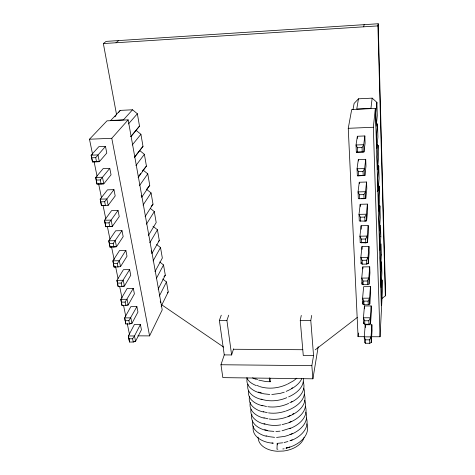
<?xml version="1.0" encoding="UTF-8"?>
<svg xmlns="http://www.w3.org/2000/svg" width="475" height="475" viewBox="0 0 475 475"><rect width="100%" height="100%" fill="white"/><g stroke="black" fill="none" stroke-linecap="round" stroke-linejoin="round"><path stroke-width="0.71" d="M110.028 247.19L108.787 240.807L115.657 230.791L121.998 230.66L123.168 236.627L116.494 246.757L110.028 247.19L110.034 246.863L115.775 246.768M114.113 267.17L112.907 260.822L119.593 250.479L125.863 250.378L127.003 256.197L120.508 266.647L114.113 267.17L112.907 260.822L119.314 260.733L125.863 250.378M303.436 378.753C303.994 387.564 295.901 393.686 288.64 396.88M282.661 442.813L277.222 443.359L276.967 449.172L277.875 449.225M381.829 298.567L385.332 295.866L385.516 291.816L378.201 23.75L106.145 41.384L103.354 43.569L116.612 114.962M269.515 377.904L269.355 381.211L270.364 381.74L269.96 378.142M371.248 336.728L380.036 336.757L381.449 309.403L375.339 108.413L351.702 109.511L348.252 128.309L358.073 336.674L364.663 336.698M382.102 280.078L381.312 294.85L381.639 305.591L382.411 290.599L382.102 280.078L381.051 279.205M381.579 262.212L380.76 276.598L381.093 287.607L381.894 272.983L381.579 262.212L380.517 261.315M371.26 342.505L372.085 330.309L371.878 324.758L365.233 324.752L364.254 336.846L364.491 342.469L365.619 343.259L369.764 343.282L371.26 342.505L371.046 336.876L371.878 324.758M379.929 205.96L379.026 219.064L379.383 230.921L380.267 217.544L379.929 205.96L378.824 205.016M370.542 323.558L371.391 311.642L371.177 305.947L364.45 305.965L363.434 317.781L363.684 323.552L364.853 324.235L368.986 324.241L370.542 323.558L370.322 317.781L371.177 305.947M379.347 186.277L378.421 198.894L378.783 211.06L379.697 198.146L379.347 186.277L378.231 185.309M377.197 191.621L378.171 190.683L379.115 178.262L378.759 166.09L377.75 165.211M369.799 304.107L370.678 292.487L370.458 286.645L363.642 286.692L362.597 298.205L362.853 304.131L363.998 304.76L368.256 304.748L369.799 304.107L369.574 298.169L370.458 286.645M378.759 166.09L377.791 178.196L378.171 190.683M369.033 284.133L369.942 272.828L369.716 266.825L362.817 266.908L361.736 278.095L361.997 284.187L363.191 284.697L367.43 284.668L369.033 284.133L368.802 278.029L369.716 266.825M363.684 323.552L363.803 322.151M378.147 145.392L377.15 156.952L377.536 169.765L378.516 157.872L378.147 145.392L377.126 144.495M368.962 246.477L368.012 257.337L368.25 263.607L366.658 264.094L362.288 264.147L361.119 263.69L360.852 257.438L361.968 246.59L368.962 246.477L369.188 252.641L368.25 263.607L366.825 263.625M362.853 304.131L363.108 301.227M358.073 336.674L358.417 332.999M361.997 284.187L362.193 282.067M377.524 124.153L376.491 135.137L376.889 148.295L377.904 136.96L377.524 124.153L376.491 123.239M368.184 225.578L367.199 236.069L367.448 242.511L365.792 242.885L360.216 242.63L359.937 236.2L361.095 225.726L368.184 225.578L368.416 231.907L367.448 242.511L360.216 242.63M361.119 263.69L361.267 262.236M367.383 204.102L366.367 214.195L366.617 220.822L364.978 221.136L359.284 220.982L359.005 214.368L360.198 204.286L367.383 204.102L367.626 210.609L366.617 220.822L365.15 220.851M376.889 102.357L375.82 112.729L376.224 126.249L377.275 115.502L376.889 102.357L372.168 98.147L358.465 98.812L354.101 103.437L352.99 109.654M380.036 336.757L373.344 127.252L375.339 108.413M366.558 182.02L365.507 191.692L365.768 198.508L364.058 198.704L358.334 198.71L358.043 191.906L359.278 182.246L366.558 182.02L366.807 188.712L365.768 198.508L361.036 198.639M365.714 159.315L364.622 168.536L364.895 175.554L357.348 175.792L357.052 168.791L358.328 159.576L365.714 159.315L365.97 166.197L364.895 175.554L357.348 175.792M372.168 98.147L370.933 108.395L356.755 109.054L358.465 98.812M253.353 425.998C250.996 437.065 264.118 442.902 273.238 443.169L271.991 442.955M364.842 135.957L363.713 144.697L363.992 151.923L356.339 152.208L356.03 144.994L357.354 136.26L364.842 135.957L365.103 143.034L363.992 151.923L356.339 152.208M252.516 420.897C250.842 429.115 259.38 434.762 266.404 436.276M251.863 414.307C249.5 424.68 261.594 430.475 270.186 431.062M385.332 295.866L377.91 25.899L378.201 23.75M251.008 409.094C249.31 417.311 258.008 422.792 264.973 424.24M250.349 402.408C248.11 410.869 257.034 416.747 264.248 418.142M249.577 396.387C247.321 404.843 256.334 410.632 263.518 411.991M248.704 391.002C246.97 399.208 255.906 404.427 262.782 405.781M248.021 384.174C245.729 392.623 254.921 398.222 262.04 399.517M247.232 377.987C244.928 386.43 254.208 391.934 261.286 393.193M221.273 315.192L219.373 320.399L224.253 354.902L220.97 364.741L222.84 377.625L312.906 378.812L318.202 346.685M312.906 378.812L311.843 365.673L313.559 355.621L310.781 320.417L311.719 315.412M105.788 226.741L104.553 220.252L111.613 210.585L118.032 210.425L119.231 216.553L112.373 226.338L105.788 226.741L104.553 220.252L111.114 220.103L118.032 210.425M363.696 26.814L364.123 24.664M313.559 355.621L303.276 355.537L300.248 320.417L301.287 315.418M224.253 354.902L231.616 354.962L233.575 348.846M101.478 205.675L100.207 199.15L107.463 189.852L113.958 189.656L115.193 195.943L108.146 205.36L101.478 205.675L100.207 199.15L106.851 198.96L113.958 189.656M231.616 354.962L226.908 320.399L228.736 315.186M369.764 343.282L369.633 339.839L371.046 336.876L364.254 336.846L365.477 339.821L365.619 343.259M137.839 335.843L149.577 335.89L162.213 309.884L128.143 119.86L106.988 120.84L89.484 139.228L92.607 154.458M161.179 306.262L168.209 291.953L166.476 281.942L162.705 279.027M368.986 324.241L368.849 320.762L370.322 317.781L363.434 317.781L364.705 320.762L364.853 324.235M368.256 304.748L368.113 301.12L369.574 298.169L362.597 298.205L363.844 301.132L363.998 304.76M159.345 296.05L166.476 281.942M367.43 284.668L367.288 280.998L368.802 278.029L361.736 278.095L363.037 281.034L363.191 284.697M366.658 264.094L366.51 260.258L368.012 257.337L360.852 257.438L362.128 260.318L362.288 264.147M158.11 289.162L165.306 275.191L163.537 264.949L159.719 261.974M140.392 324.49L134.49 335.973L132.596 338.782L133.261 342.048L135.565 341.317L141.425 329.763L140.392 324.49L134.407 324.484L128.381 335.95L129.532 342.03L133.261 342.048M156.578 278.059L163.537 264.949M365.792 242.885L365.643 239.008L367.199 236.069L359.937 236.2L361.273 239.085L361.433 242.957M364.978 221.136L364.818 217.087L366.367 214.195L359.005 214.368L360.311 217.188L360.483 221.237M154.963 271.664L162.337 258.044L160.526 247.564L156.661 244.536M136.895 306.642L128.885 320.696L129.556 323.992L131.943 323.35L137.952 312.045L136.895 306.642L130.839 306.66L124.658 317.87L125.845 323.986L129.556 323.992M364.058 198.704L363.897 194.602L365.507 191.692L358.043 191.906L359.403 194.726L359.575 198.823M153.045 260.965L160.526 247.564M363.191 175.679L363.025 171.386L364.622 168.536L357.052 168.791L358.393 171.54L358.572 175.827M133.309 288.355L125.133 302.1L125.833 305.532L128.226 304.926L134.395 293.888L133.309 288.355L127.187 288.396L120.84 299.339L122.016 305.544L125.833 305.532M151.751 253.751L159.303 240.498L157.445 229.775L152.974 226.254M362.223 151.911L362.051 147.565L363.713 144.697L356.03 144.994L357.426 147.737L357.61 152.077M149.779 242.796L157.445 229.775M301.839 378.688C298.745 385.005 292.392 388.74 286.14 391.382M129.633 269.604L121.232 283.082L121.938 286.544L124.414 286.033L130.744 275.28L129.633 269.604L123.441 269.675L116.927 280.327L118.144 286.573L121.938 286.544M148.455 235.404L156.198 222.549L154.298 211.577L150.332 208.43M146.442 224.182L154.298 211.577M145.083 216.612L153.015 204.173L151.068 192.939L146.484 189.276M143.017 205.117L151.068 192.939M121.998 230.66L113.181 243.473L113.923 247.125M141.621 197.362L149.756 185.363L147.767 173.856L143.118 170.121L146.425 166.096L144.382 154.31L139.674 150.504L134.674 156.946M139.507 185.577L147.767 173.856M138.083 177.626L146.425 166.096M138.486 176.516L140.594 173.607M142.274 171.285L143.118 170.121M118.02 267.122L117.283 263.506L119.314 260.733L120.508 266.647M135.915 165.549L144.382 154.31M118.56 112.557L120.222 110.39L132.525 109.79L137.364 113.757L139.507 126.136L131.011 136.545M109.79 226.658L109.013 222.846L111.114 220.103L112.373 226.338L105.836 226.474M134.449 157.397L143.005 146.359L140.915 134.282L136.141 130.399M105.468 205.568L104.684 201.721L106.851 198.96L108.146 205.36M140.089 149.981L143.005 146.359M96.176 180.078L100.29 179.948L109.778 168.328L111.043 174.788L103.799 183.819L97.001 184.098L95.742 177.46L103.2 168.56L109.778 168.328M132.222 145.012L140.915 134.282M91.616 157.789L95.718 157.635L105.48 146.425L106.78 153.057L99.334 161.678L92.453 161.856L91.153 155.177L98.824 146.692L105.48 146.425M130.726 136.652L139.507 126.136M146.947 188.717L149.756 185.363M151.157 206.352L153.015 204.173M128.44 123.945L137.364 113.757M89.484 139.228L111.785 138.284L128.143 119.86M158.389 241.532L159.303 240.498M132.525 109.79L123.429 119.866L110.746 120.454L120.222 110.39M163.964 276.652L165.306 275.191M167.319 292.909L168.209 291.953M114.891 116.874L115.9 115.805M115.989 42.756L118.667 40.571M291.347 388.621L292.469 387.731M296.833 378.219L293.485 380.831L287.381 384.216M315.24 349.808L357.295 317.442M97.001 184.098L95.742 177.46L102.469 177.24L103.799 183.819L97.767 184.009M292.659 414.141L293.752 413.488M289.809 402.806L292.006 401.494M291.365 402.165C298.71 398.691 306.494 390.699 303.216 381.947M289.863 440.824L292.267 439.743M289.257 434.898L292.279 433.544M290.474 428.112L282.067 430.789M290.647 440.663C299.731 437.576 310.044 428.593 306.381 418.006M289.257 422.352L291.086 421.545M286.805 417.08L290.486 415.459M290.041 434.696C299.108 431.627 309.534 422.726 305.864 412.128M289.435 428.676C298.478 425.63 309.017 416.807 305.342 406.196M286.182 410.94C295.563 407.746 307.545 399.475 303.751 388.087M288.64 403.4C282.209 406.446 274.877 407.663 267.817 406.719M288.2 416.474C297.196 413.464 307.972 404.807 304.285 394.179M286.775 397.688C278.748 401.137 269.39 401.886 261.048 399.107M286.752 384.483C278.332 388.348 268.428 389.369 259.54 386.519M287.428 423.166C296.881 420.185 308.613 411.475 304.819 400.211M287.274 447.777L285.98 448.18L289.857 446.969M287.963 441.501L284.008 442.563M288.658 435.171L284.739 436.383L276.563 437.439M286.769 423.367L282.108 424.632M286.146 417.282C280.743 419.122 274.894 419.841 269.236 419.015M286.621 447.99C297.326 445.734 310.882 436.341 306.892 423.837M285.517 411.142C280.09 412.983 274.217 413.707 268.529 412.894M284.264 392.184L280.22 393.395L271.783 394.511M280.737 424.887C275.168 425.885 269.313 425.547 263.975 423.623M275.898 431.472L280.018 431.175M103.354 43.569L377.91 25.899M348.252 128.309L373.344 127.252M357.426 147.737L362.051 147.565M92.453 161.856L99.334 161.678L97.969 154.915L91.153 155.177L92.542 161.928M358.393 171.54L363.025 171.386M100.688 201.828L104.684 201.721M359.403 194.726L363.897 194.602M101.525 205.538L105.201 205.443M104.999 222.935L109.013 222.846M360.311 217.188L364.818 217.087M109.28 243.544L113.181 243.473M361.273 239.085L365.643 239.008M113.371 263.56L117.283 263.506M362.128 260.318L366.51 260.258M114.125 266.724L115.544 266.707M117.426 283.112L121.232 283.082M363.037 281.034L367.288 280.998M123.013 286.045L124.414 286.033L123.251 280.268L116.927 280.327L118.144 286.573M121.309 302.118L125.133 302.1M363.844 301.132L368.113 301.12M126.843 304.932L128.226 304.926L127.092 299.309L120.84 299.339L122.016 305.544M219.373 320.399L226.908 320.399M300.248 320.417L310.781 320.417M125.168 320.696L128.885 320.696M364.705 320.762L368.849 320.762M130.572 323.35L131.943 323.35L130.839 317.87L124.658 317.87L125.845 323.986M128.862 338.764L132.596 338.782M365.477 339.821L369.633 339.839M133.534 341.305L135.565 341.317L134.49 335.973L128.381 335.95L129.532 342.03M233.296 349.256L302.783 349.725M220.97 364.741L311.843 365.673M270.364 381.74L266.208 381.633L258.78 380.137M269.723 394.452L263.797 393.822L258.489 392.029M273.891 431.389L270.625 431.092M274.562 437.35L268.803 436.626L266.077 435.765M266.54 406.523L261.784 405.317M267.253 412.698L263.215 411.677M267.965 418.813L263.94 417.78M264.688 429.614L267.425 430.463M255.74 378.807L257.563 379.608M257.118 385.445L258.934 386.252M252.575 377.868L255.574 379.21M256.358 385.635C252.498 384.097 248.431 381.811 246.774 377.785M161.417 304.588L223.672 347.13M94.092 161.714L97.066 176.225M98.551 183.475L101.525 197.986M103.01 205.242L105.836 219.023M107.32 226.278L109.998 239.335M111.482 246.59L114.16 259.647M115.645 266.897L118.026 278.504M119.664 286.484L122.039 298.092M123.53 305.348L125.756 316.225M127.241 323.481L129.473 334.364M109.897 246.192L108.787 240.807L115.271 240.688L116.494 246.757M95.718 157.635L96.544 161.702M100.29 179.948L101.11 183.967M111.785 138.284L149.577 335.89M141.253 195.278L141.497 196.668M151.222 250.83L151.483 252.29M160.259 301.156L160.52 302.617M258.044 437.113L258.228 438.579A23.216 15.075 -6 0 0 277.341 451.25L283.527 451.03A23.216 15.075 -6 0 0 304.053 437.534M277.222 443.359L277.382 444.826M357.354 136.26L357.443 138.379M358.328 159.576L358.387 160.954M359.278 182.246L359.332 183.576M360.198 204.286L360.287 206.447M361.095 225.726L361.243 229.235M361.968 246.59L362.081 249.328M362.817 266.908L362.9 268.903M364.45 305.965L364.568 308.809M365.233 324.752L365.352 327.518M284.139 448.792A20.069 13.033 -6 0 1 282.809 448.964M381.366 254.944L380.54 269.177L380.196 257.901L381.039 243.912L381.366 254.944M380.825 236.467L379.97 250.289L379.62 238.723L380.493 225.168L380.825 236.467"/></g></svg>
